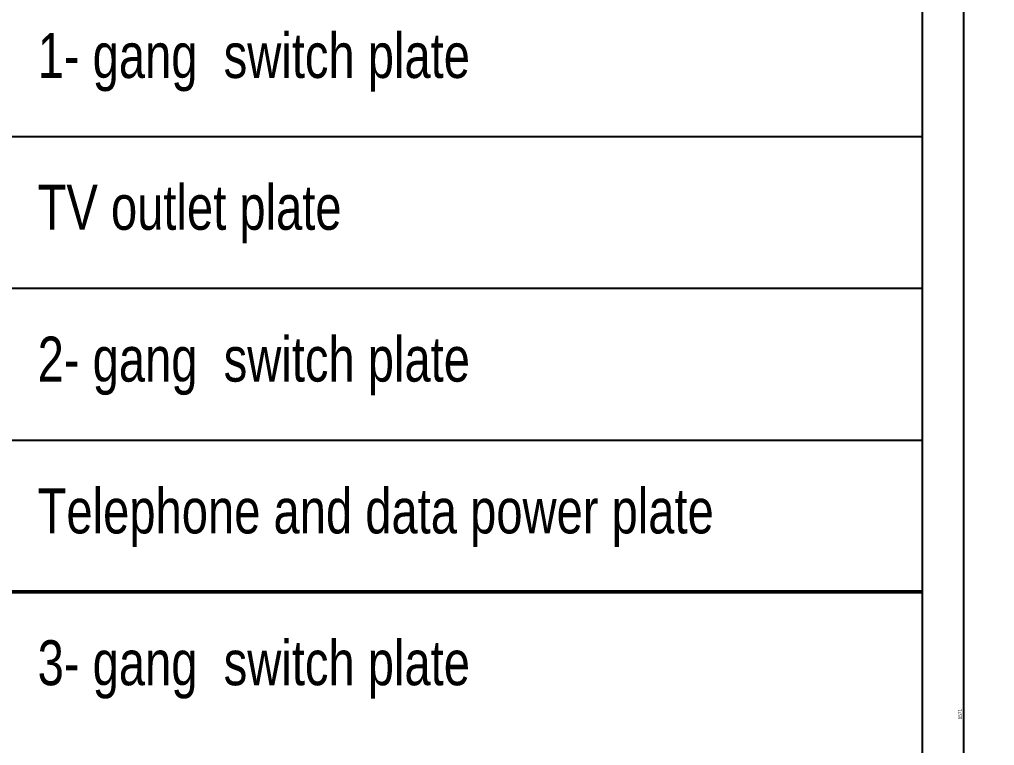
# Model space of a CAD drawing. Header units: inches. Extents: x 193287 to 241687, y 437648 to 550079.
# Drawn here: x 235260 to 236343, y 467493 to 468300 of the extents above; entities that cross this region are included whole.
import ezdxf

# ---------------------------------------------------------------- set-up
doc = ezdxf.new("R2010")
doc.units = ezdxf.units.IN
doc.header["$MEASUREMENT"] = 0
for name, color, linetype in [('A-DIMESNION-1', 7, 'Continuous'), ('CQ SPOT DETAIL DIMENSION', 9, 'Continuous'), ('CQ text label', 3, 'Continuous'), ('CQ-legend tex box', 3, 'Continuous')]:
    doc.layers.add(name, color=color, linetype=linetype)
doc.layers.add('CQ Switches and Outlets', color=1, linetype='Continuous', lineweight=50)
doc.styles.add('DIM 50', font='romans.shx', dxfattribs={"width": 0.75, "height": 100})
doc.styles.get("Standard").update_dxf_attribs({"font": 'arial.ttf'})
doc.dimstyles.new('CQ 2.5', dxfattribs={"dimscale": 0.025, "dimtxt": 150, "dimasz": 100, "dimexe": 100, "dimexo": 0, "dimgap": 80, "dimtad": 1, "dimdec": 0, "dimzin": 0, "dimdsep": 46, "dimtxsty": 'Standard', "dimblk": 'DOT', "dimcen": 100, "dimclrd": 250, "dimclre": 250, "dimclrt": 3, "dimadec": 0, "dimazin": 0, "dimtfac": 1, "dimtdec": 0, "dimtofl": 0, "dimtmove": 0, "dimatfit": 3, "dimfxl": 1, "dimtolj": 1, "dimtzin": 0, "dimlwd": -1, "dimarcsym": 0})

# ---------------------------------------------------------------- blocks, each defined once
blk = doc.blocks.new('SMDS')
at = {"layer": 'CQ Switches and Outlets', "color": 2}
blk.add_line((384632.9, 481467.3), (386655, 481467.3), dxfattribs=at)
at = {"layer": 'CQ-legend tex box'}
for p, q in [((386655, 482948.9), (386655, 480419.1)), ((384632.9, 481973.4), (386655, 481973.4)), ((384632.9, 481804.7), (386655, 481804.7)), ((384632.9, 481636), (386655, 481636))]:
    blk.add_line(p, q, dxfattribs=at)
at = {"layer": 'CQ text label', "ltscale": 1000, "char_height": 50, "width": 946.817, "attachment_point": 1, "style": 'DIM 50'}
for s, insert in [('{\\fArial|b0|i0|c0|p34;1- gang  switch plate  }', (385672.2, 482088.4)), ('{\\fArial|b0|i0|c0|p34;TV outlet plate  }', (385672.2, 481919.7)), ('{\\fArial|b0|i0|c0|p34;2- gang  switch plate  }', (385672.2, 481751)), ('{\\fArial|b0|i0|c0|p34;Telephone and data power plate}', (385672.2, 481582.3)), ('{\\fArial|b0|i0|c0|p34;3- gang  switch plate  }', (385672.2, 481413.6))]:
    blk.add_mtext(s, dxfattribs=dict(at, insert=insert))
blk = doc.blocks.new('_Dot')
at = {"color": 0, "linetype": 'ByBlock', "lineweight": -2}
blk.add_line((-0.5, 0), (-1, 0), dxfattribs=at)
at = {"color": 0, "linetype": 'ByBlock', "const_width": 0.5}
blk.add_lwpolyline([(-0.25, 0, 1), (0.25, 0, 1)], format="xyb", close=True, dxfattribs=at)
blk = doc.blocks.new('*D4516')
at = {"layer": 'A-DIMESNION-1', "color": 250, "lineweight": -2, "ltscale": 0.05, "transparency": 16777216}
for p, q in [((230662.9, 431086.4), (230633.1, 431086.4)), ((230669.9, 429515.6), (230633.1, 429515.6))]:
    blk.add_line(p, q, dxfattribs=at)
at = {"layer": 'A-DIMESNION-1', "color": 250, "ltscale": 0.05, "transparency": 16777216}
blk.add_line((230635.6, 431083.9), (230635.6, 429518.1), dxfattribs=at)
at = {"layer": 'Defpoints', "color": 0, "linetype": 'Continuous', "ltscale": 0.05, "transparency": 16777216}
for p in [(230662.9, 431086.4, 0), (230635.6, 429515.6), (230669.9, 429515.6, 0)]:
    blk.add_point(p, dxfattribs=at)
at = {"layer": 'A-DIMESNION-1', "color": 250, "linetype": 'Continuous', "ltscale": 0.05, "transparency": 16777216, "xscale": 2.5, "yscale": 2.5, "zscale": 2.5}
for p, rotation in [((230635.6, 431086.4), 90), ((230635.6, 429515.6), 270)]:
    blk.add_blockref('_Dot', p, dxfattribs=dict(at, rotation=rotation))
at = {"layer": 'A-DIMESNION-1', "color": 3, "linetype": 'Continuous', "ltscale": 0.05, "transparency": 16777216, "insert": (230631.6, 430301), "char_height": 3.75, "attachment_point": 5, "rotation": 90}
blk.add_mtext('\\A1;1571', dxfattribs=at)
blk = doc.blocks.new('DIMBLOWUP')
at = {"layer": 'A-DIMESNION-1', "color": 64, "linetype": 'Continuous', "ltscale": 0.05}
dim = blk.add_linear_dim(base=(230635.6, 429515.6), p1=(230662.9, 431086.4, 0), p2=(230669.9, 429515.6, 0), angle=90, dimstyle='CQ 2.5', dxfattribs=at)
dim.commit()
dim.dimension.update_dxf_attribs({"geometry": '*D4516', "text_midpoint": (230631.6, 430301)})

msp = doc.modelspace()

# ---------------------------------------------------------------- block references
at = {"layer": 'A-DIMESNION-1', "color": 64, "linetype": 'Continuous', "ltscale": 0.05}
msp.add_blockref('DIMBLOWUP', (5673.252, 37226.975), dxfattribs=at)
at = {"layer": 'CQ SPOT DETAIL DIMENSION'}
msp.add_blockref('SMDS', (-150392.368, -13803.482), dxfattribs=at)

doc.saveas('drawing.dxf')
